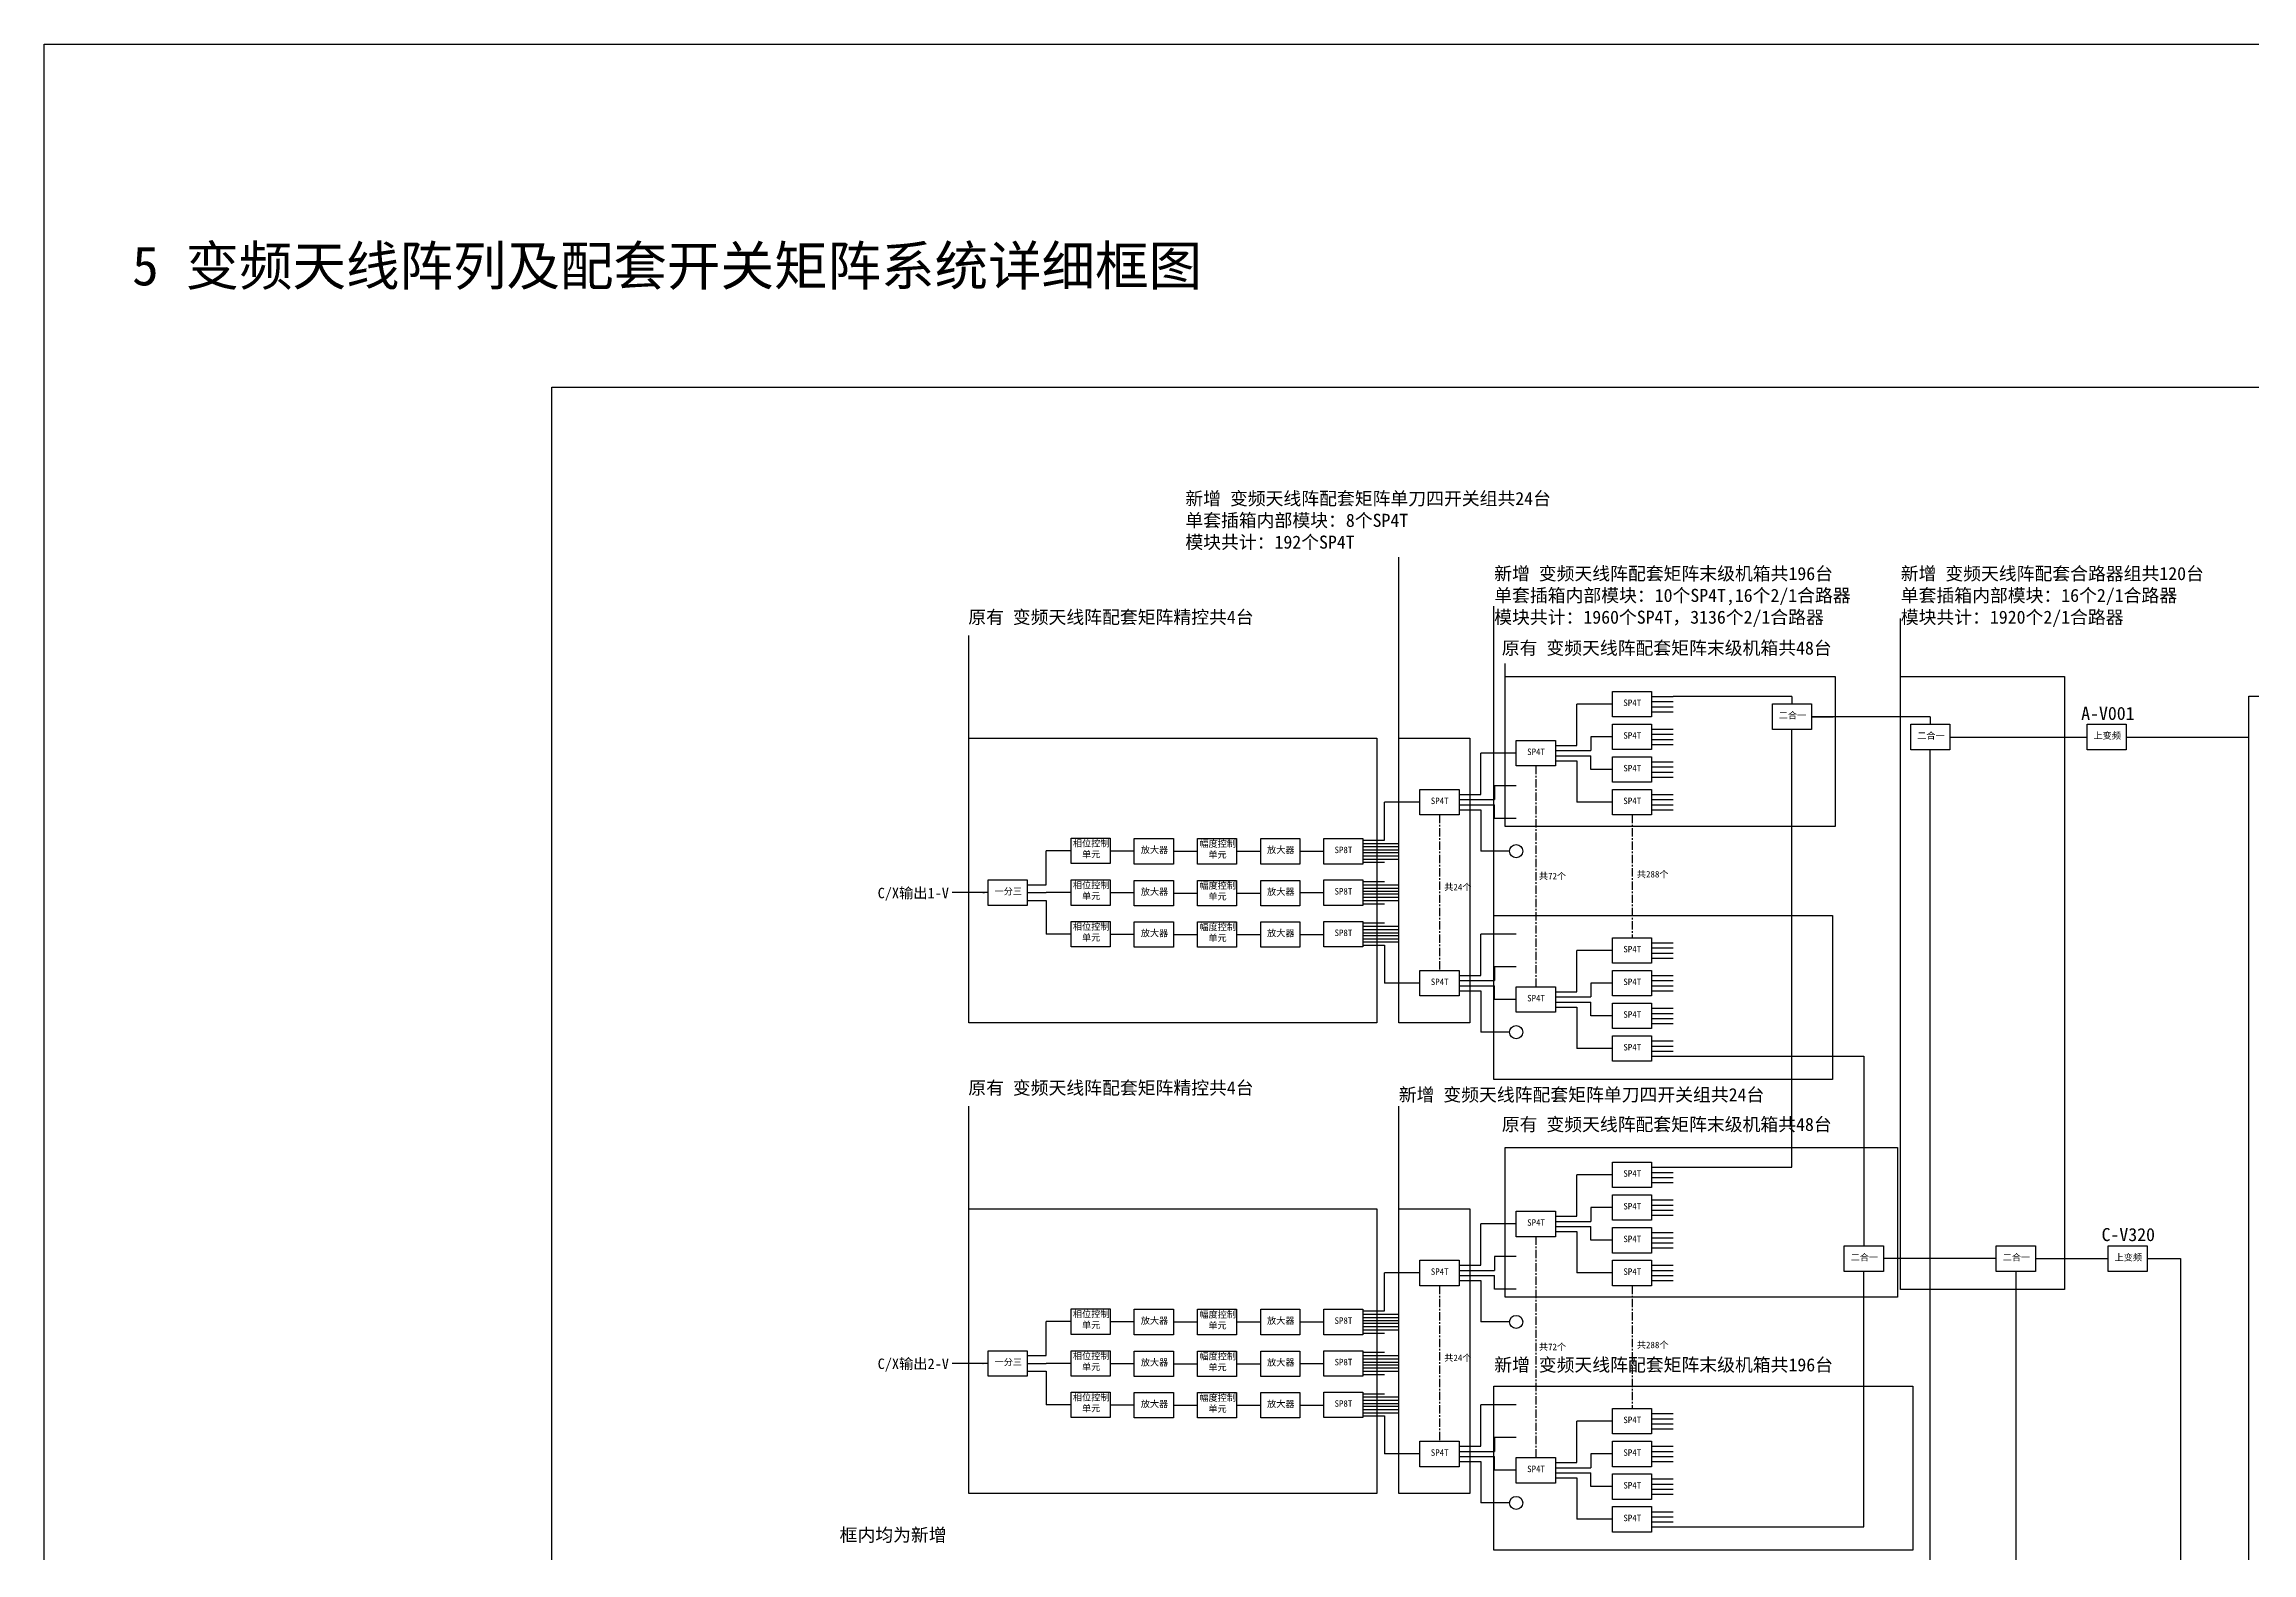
# Model space of a CAD drawing. Header units: millimetres. Extents: x 19126 to 29773, y -13344 to -11046.
# Drawn here: x 19126 to 20814, y -12200 to -11046 of the extents above; entities that cross this region are included whole.
import ezdxf
from ezdxf import colors
from ezdxf.entities.mleader import LeaderData, LeaderLine
from ezdxf.math import Vec2, Vec3

# ---------------------------------------------------------------- set-up
doc = ezdxf.new("R2010")
doc.units = ezdxf.units.MM
doc.linetypes.add('CENTER', pattern=[10.16, 6.35, -1.27, 1.27, -1.27])
for name, color, linetype in [('217-320连线', 2, 'Continuous'), ('中心线', 211, 'CENTER'), ('图层1', 7, 'Continuous'), ('尺寸线', 6, 'Continuous'), ('框线分割', 6, 'Continuous'), ('连线', 7, 'Continuous')]:
    doc.layers.add(name, color=color, linetype=linetype)
doc.styles.get("Standard").update_dxf_attribs({"font": ''})
doc.styles.get('Standard').set_extended_font_data('SimSun')

msp = doc.modelspace()

# ---------------------------------------------------------------- linework, layer by layer
for p, q in [((20718.1, -11576.2), (20811.8, -11576.2)), ((19911.1, -11663.2), (19892, -11663.2)), ((19941.1, -11663.2), (19959.4, -11663.2)), ((19989.4, -11663.5), (20007.7, -11663.5)), ((20037.7, -11663.5), (20056.1, -11663.5)), ((20086.1, -11663.5), (20104.3, -11663.5)), ((19941.1, -11695.2), (19959.4, -11695.2)), ((19989.4, -11695.5), (20007.7, -11695.5)), ((20037.7, -11695.5), (20056.1, -11695.5)), ((19941.1, -11726.9), (19959.4, -11726.9)), ((19989.4, -11727.2), (20007.7, -11727.2)), ((20037.7, -11727.2), (20056.1, -11727.2)), ((20086.1, -11727.2), (20104.3, -11727.2)), ((19911.1, -12023.2), (19892, -12023.2)), ((19941.1, -12023.2), (19959.4, -12023.2)), ((19989.4, -12023.5), (20007.7, -12023.5)), ((20037.7, -12023.5), (20056.1, -12023.5)), ((20086.1, -12023.5), (20104.3, -12023.5)), ((19941.1, -12055.2), (19959.4, -12055.2)), ((19989.4, -12055.5), (20007.7, -12055.5)), ((20037.7, -12055.5), (20056.1, -12055.5)), ((19941.1, -12086.9), (19959.4, -12086.9)), ((19989.4, -12087.2), (20007.7, -12087.2)), ((20037.7, -12087.2), (20056.1, -12087.2)), ((20086.1, -12087.2), (20104.3, -12087.2))]:
    msp.add_line(p, q)
at = {"color": 35}
msp.add_line((20633.7, -11984.9), (20633.7, -12695.1), dxfattribs=at)
msp.add_lwpolyline([(19125.8, -11046.3), (22307.4, -11046.3), (22307.4, -13343.5), (19125.8, -13343.5)], close=True)
at = {"color": 0}
msp.add_lwpolyline([(20811.8, -11544.9), (20865.5, -11544.9), (20865.5, -12764.5), (20811.8, -12764.5)], close=True, dxfattribs=at)
at = {"layer": '217-320连线', "color": 35}
for p, q in [((20355.1, -11820.3), (20517.4, -11820.3)), ((20517.4, -11820.3), (20517.4, -11965.4)), ((20517.4, -12180.3), (20517.4, -11984.9)), ((20618.7, -11975.1), (20532.4, -11975.1)), ((20648.7, -11975.1), (20704.1, -11975.1)), ((20734.1, -11975.1), (20759.5, -11975.1)), ((20759.5, -11975.1), (20759.5, -12692.5)), ((20355.1, -12180.3), (20517.4, -12180.3))]:
    msp.add_line(p, q, dxfattribs=at)
at = {"layer": '217-320连线', "color": 1}
msp.add_lwpolyline([(19514.1, -11308.6), (22127.8, -11308.6), (22127.8, -13156.6), (19514.1, -13156.6)], close=True, dxfattribs=at)
at = {"layer": '中心线'}
for p, q in [((20266.5, -11598.3), (20266.5, -11767.2)), ((20192.9, -11635.8), (20192.9, -11754.7)), ((20340.1, -11635.8), (20340.1, -11729.7)), ((20266.5, -11958.3), (20266.5, -12127.2)), ((20192.9, -11995.8), (20192.9, -12114.7)), ((20340.1, -11995.8), (20340.1, -12089.7))]:
    msp.add_line(p, q, dxfattribs=at)
at = {"layer": '图层1'}
for p, q in [((20355.1, -11545.2), (20371.6, -11545.2)), ((20355.1, -11549.1), (20371.6, -11549.1)), ((20355.1, -11553), (20371.6, -11553)), ((20355.1, -11556.9), (20371.6, -11556.9)), ((20477.4, -11560.7), (20493.9, -11560.7)), ((20355.1, -11570.2), (20371.6, -11570.2)), ((20355.1, -11574.1), (20371.6, -11574.1)), ((20355.1, -11578), (20371.6, -11578)), ((20355.1, -11581.9), (20371.6, -11581.9)), ((20583.2, -11576.2), (20688.1, -11576.2)), ((20281.5, -11582.7), (20298, -11582.7)), ((20281.5, -11586.6), (20308.5, -11586.6)), ((20281.5, -11590.5), (20308.5, -11590.5)), ((20281.5, -11594.4), (20298, -11594.4)), ((20355.1, -11595.2), (20371.6, -11595.2)), ((20355.1, -11599.1), (20371.6, -11599.1)), ((20355.1, -11603), (20371.6, -11603)), ((20355.1, -11606.9), (20371.6, -11606.9)), ((20207.9, -11620.2), (20224.4, -11620.2)), ((20207.9, -11624.1), (20234.9, -11624.1)), ((20207.9, -11628), (20234.9, -11628)), ((20207.9, -11631.9), (20224.4, -11631.9)), ((20355.1, -11620.2), (20371.6, -11620.2)), ((20355.1, -11624.1), (20371.6, -11624.1)), ((20355.1, -11628), (20371.6, -11628)), ((20355.1, -11631.9), (20371.6, -11631.9)), ((20134.3, -11655), (20150.8, -11655)), ((20134.3, -11657.5), (20161.3, -11657.5)), ((20134.3, -11660), (20161.3, -11660)), ((20134.3, -11662.5), (20161.3, -11662.5)), ((20134.3, -11664.5), (20161.3, -11664.5)), ((20134.3, -11667), (20161.3, -11667)), ((20134.3, -11669.5), (20161.3, -11669.5)), ((20134.3, -11672), (20150.8, -11672)), ((19877.6, -11689.2), (19892, -11689.2)), ((19877.6, -11695.2), (19892, -11695.2)), ((20134.3, -11686.7), (20150.8, -11686.7)), ((20134.3, -11689.2), (20161.3, -11689.2)), ((20134.3, -11691.7), (20161.3, -11691.7)), ((20134.3, -11694.2), (20161.3, -11694.2)), ((20134.3, -11696.2), (20161.3, -11696.2)), ((20134.3, -11698.7), (20161.3, -11698.7)), ((19877.6, -11701.2), (19892, -11701.2)), ((20134.3, -11701.2), (20161.3, -11701.2)), ((20134.3, -11703.7), (20150.8, -11703.7)), ((20134.3, -11718.4), (20150.8, -11718.4)), ((20134.3, -11720.9), (20161.3, -11720.9)), ((20134.3, -11723.4), (20161.3, -11723.4)), ((20134.3, -11725.9), (20161.3, -11725.9)), ((20134.3, -11727.9), (20161.3, -11727.9)), ((20134.3, -11730.4), (20161.3, -11730.4)), ((20134.3, -11732.9), (20161.3, -11732.9)), ((20355.1, -11733.6), (20371.6, -11733.6)), ((20134.3, -11735.4), (20150.8, -11735.4)), ((20355.1, -11737.5), (20371.6, -11737.5)), ((20355.1, -11741.4), (20371.6, -11741.4)), ((20355.1, -11745.3), (20371.6, -11745.3)), ((20207.9, -11758.6), (20224.4, -11758.6)), ((20207.9, -11762.5), (20234.9, -11762.5)), ((20207.9, -11766.4), (20234.9, -11766.4)), ((20355.1, -11758.6), (20371.6, -11758.6)), ((20355.1, -11762.5), (20371.6, -11762.5)), ((20355.1, -11766.4), (20371.6, -11766.4)), ((20207.9, -11770.3), (20224.4, -11770.3)), ((20281.5, -11771.1), (20298, -11771.1)), ((20281.5, -11775), (20308.5, -11775)), ((20281.5, -11778.9), (20308.5, -11778.9)), ((20281.5, -11782.8), (20298, -11782.8)), ((20355.1, -11770.3), (20371.6, -11770.3)), ((20355.1, -11783.6), (20371.6, -11783.6)), ((20355.1, -11787.5), (20371.6, -11787.5)), ((20355.1, -11791.4), (20371.6, -11791.4)), ((20355.1, -11795.3), (20371.6, -11795.3)), ((20355.1, -11808.6), (20371.6, -11808.6)), ((20355.1, -11812.5), (20371.6, -11812.5)), ((20355.1, -11816.4), (20371.6, -11816.4)), ((20355.1, -11905.2), (20371.6, -11905.2)), ((20355.1, -11909.1), (20371.6, -11909.1)), ((20355.1, -11913), (20371.6, -11913)), ((20355.1, -11916.9), (20371.6, -11916.9)), ((20355.1, -11930.2), (20371.6, -11930.2)), ((20355.1, -11934.1), (20371.6, -11934.1)), ((20281.5, -11942.7), (20298, -11942.7)), ((20281.5, -11946.6), (20308.5, -11946.6)), ((20281.5, -11950.5), (20308.5, -11950.5)), ((20355.1, -11938), (20371.6, -11938)), ((20355.1, -11941.9), (20371.6, -11941.9)), ((20281.5, -11954.4), (20298, -11954.4)), ((20355.1, -11955.2), (20371.6, -11955.2)), ((20355.1, -11959.1), (20371.6, -11959.1)), ((20355.1, -11963), (20371.6, -11963)), ((20355.1, -11966.9), (20371.6, -11966.9)), ((20207.9, -11980.2), (20224.4, -11980.2)), ((20207.9, -11984.1), (20234.9, -11984.1)), ((20355.1, -11980.2), (20371.6, -11980.2)), ((20355.1, -11984.1), (20371.6, -11984.1)), ((20207.9, -11988), (20234.9, -11988)), ((20207.9, -11991.9), (20224.4, -11991.9)), ((20355.1, -11988), (20371.6, -11988)), ((20355.1, -11991.9), (20371.6, -11991.9)), ((20134.3, -12015), (20150.8, -12015)), ((20134.3, -12017.5), (20161.3, -12017.5)), ((20134.3, -12020), (20161.3, -12020)), ((20134.3, -12022.5), (20161.3, -12022.5)), ((20134.3, -12024.5), (20161.3, -12024.5)), ((20134.3, -12027), (20161.3, -12027)), ((20134.3, -12029.5), (20161.3, -12029.5)), ((20134.3, -12032), (20150.8, -12032)), ((19877.6, -12049.2), (19892, -12049.2)), ((20134.3, -12046.7), (20150.8, -12046.7)), ((20134.3, -12049.2), (20161.3, -12049.2)), ((20134.3, -12051.7), (20161.3, -12051.7)), ((20134.3, -12054.2), (20161.3, -12054.2)), ((19877.6, -12055.2), (19892, -12055.2)), ((19877.6, -12061.2), (19892, -12061.2)), ((20134.3, -12056.2), (20161.3, -12056.2)), ((20134.3, -12058.7), (20161.3, -12058.7)), ((20134.3, -12061.2), (20161.3, -12061.2)), ((20134.3, -12063.7), (20150.8, -12063.7)), ((20134.3, -12078.4), (20150.8, -12078.4)), ((20134.3, -12080.9), (20161.3, -12080.9)), ((20134.3, -12083.4), (20161.3, -12083.4)), ((20134.3, -12085.9), (20161.3, -12085.9)), ((20134.3, -12087.9), (20161.3, -12087.9)), ((20134.3, -12090.4), (20161.3, -12090.4)), ((20134.3, -12092.9), (20161.3, -12092.9)), ((20134.3, -12095.4), (20150.8, -12095.4)), ((20355.1, -12093.6), (20371.6, -12093.6)), ((20355.1, -12097.5), (20371.6, -12097.5)), ((20355.1, -12101.4), (20371.6, -12101.4)), ((20355.1, -12105.3), (20371.6, -12105.3)), ((20207.9, -12118.6), (20224.4, -12118.6)), ((20355.1, -12118.6), (20371.6, -12118.6)), ((20207.9, -12122.5), (20234.9, -12122.5)), ((20207.9, -12126.4), (20234.9, -12126.4)), ((20207.9, -12130.3), (20224.4, -12130.3)), ((20281.5, -12131.1), (20298, -12131.1)), ((20281.5, -12135), (20308.5, -12135)), ((20281.5, -12138.9), (20308.5, -12138.9)), ((20355.1, -12122.5), (20371.6, -12122.5)), ((20355.1, -12126.4), (20371.6, -12126.4)), ((20355.1, -12130.3), (20371.6, -12130.3)), ((20281.5, -12142.8), (20298, -12142.8)), ((20355.1, -12143.6), (20371.6, -12143.6)), ((20355.1, -12147.5), (20371.6, -12147.5)), ((20355.1, -12151.4), (20371.6, -12151.4)), ((20355.1, -12155.3), (20371.6, -12155.3)), ((20355.1, -12168.6), (20371.6, -12168.6)), ((20355.1, -12172.5), (20371.6, -12172.5)), ((20355.1, -12176.4), (20371.6, -12176.4))]:
    msp.add_line(p, q, dxfattribs=at)
for points in [[(20325.1, -11541.3), (20355.1, -11541.3), (20355.1, -11560.8), (20325.1, -11560.8)], [(20447.4, -11550.9), (20477.4, -11550.9), (20477.4, -11570.4), (20447.4, -11570.4)], [(20251.5, -11578.8), (20281.5, -11578.8), (20281.5, -11598.3), (20251.5, -11598.3)], [(20325.1, -11566.3), (20355.1, -11566.3), (20355.1, -11585.8), (20325.1, -11585.8)], [(20553.2, -11566.4), (20583.2, -11566.4), (20583.2, -11585.9), (20553.2, -11585.9)], [(20688.1, -11566.4), (20718.1, -11566.4), (20718.1, -11585.9), (20688.1, -11585.9)], [(20325.1, -11591.3), (20355.1, -11591.3), (20355.1, -11610.8), (20325.1, -11610.8)], [(20177.9, -11616.3), (20207.9, -11616.3), (20207.9, -11635.8), (20177.9, -11635.8)], [(20325.1, -11616.3), (20355.1, -11616.3), (20355.1, -11635.8), (20325.1, -11635.8)], [(19911.1, -11653.5), (19941.1, -11653.5), (19941.1, -11673), (19911.1, -11673)], [(19959.4, -11653.8), (19989.4, -11653.8), (19989.4, -11673.3), (19959.4, -11673.3)], [(20007.7, -11653.8), (20037.7, -11653.8), (20037.7, -11673.3), (20007.7, -11673.3)], [(20056.1, -11653.8), (20086.1, -11653.8), (20086.1, -11673.3), (20056.1, -11673.3)], [(20104.3, -11653.8), (20134.3, -11653.8), (20134.3, -11673.3), (20104.3, -11673.3)], [(19847.6, -11685.5), (19877.6, -11685.5), (19877.6, -11705), (19847.6, -11705)], [(19911.1, -11685.5), (19941.1, -11685.5), (19941.1, -11705), (19911.1, -11705)], [(19959.4, -11685.8), (19989.4, -11685.8), (19989.4, -11705.2), (19959.4, -11705.2)], [(20007.7, -11685.8), (20037.7, -11685.8), (20037.7, -11705.2), (20007.7, -11705.2)], [(20056.1, -11685.8), (20086.1, -11685.8), (20086.1, -11705.2), (20056.1, -11705.2)], [(20104.3, -11685.5), (20134.3, -11685.5), (20134.3, -11705), (20104.3, -11705)], [(19911.1, -11717.2), (19941.1, -11717.2), (19941.1, -11736.7), (19911.1, -11736.7)], [(19959.4, -11717.5), (19989.4, -11717.5), (19989.4, -11736.9), (19959.4, -11736.9)], [(20007.7, -11717.5), (20037.7, -11717.5), (20037.7, -11736.9), (20007.7, -11736.9)], [(20056.1, -11717.5), (20086.1, -11717.5), (20086.1, -11736.9), (20056.1, -11736.9)], [(20104.3, -11717.2), (20134.3, -11717.2), (20134.3, -11736.7), (20104.3, -11736.7)], [(20325.1, -11729.7), (20355.1, -11729.7), (20355.1, -11749.2), (20325.1, -11749.2)], [(20177.9, -11754.7), (20207.9, -11754.7), (20207.9, -11774.2), (20177.9, -11774.2)], [(20251.5, -11767.2), (20281.5, -11767.2), (20281.5, -11786.7), (20251.5, -11786.7)], [(20325.1, -11754.7), (20355.1, -11754.7), (20355.1, -11774.2), (20325.1, -11774.2)], [(20325.1, -11779.7), (20355.1, -11779.7), (20355.1, -11799.2), (20325.1, -11799.2)], [(20325.1, -11804.7), (20355.1, -11804.7), (20355.1, -11824.2), (20325.1, -11824.2)], [(20325.1, -11901.3), (20355.1, -11901.3), (20355.1, -11920.8), (20325.1, -11920.8)], [(20325.1, -11926.3), (20355.1, -11926.3), (20355.1, -11945.8), (20325.1, -11945.8)], [(20251.5, -11938.8), (20281.5, -11938.8), (20281.5, -11958.3), (20251.5, -11958.3)], [(20325.1, -11951.3), (20355.1, -11951.3), (20355.1, -11970.8), (20325.1, -11970.8)], [(20502.4, -11965.4), (20532.4, -11965.4), (20532.4, -11984.9), (20502.4, -11984.9)], [(20618.7, -11965.4), (20648.7, -11965.4), (20648.7, -11984.9), (20618.7, -11984.9)], [(20704.1, -11965.4), (20734.1, -11965.4), (20734.1, -11984.9), (20704.1, -11984.9)], [(20177.9, -11976.3), (20207.9, -11976.3), (20207.9, -11995.8), (20177.9, -11995.8)], [(20325.1, -11976.3), (20355.1, -11976.3), (20355.1, -11995.8), (20325.1, -11995.8)], [(19911.1, -12013.5), (19941.1, -12013.5), (19941.1, -12033), (19911.1, -12033)], [(19959.4, -12013.8), (19989.4, -12013.8), (19989.4, -12033.3), (19959.4, -12033.3)], [(20007.7, -12013.8), (20037.7, -12013.8), (20037.7, -12033.3), (20007.7, -12033.3)], [(20056.1, -12013.8), (20086.1, -12013.8), (20086.1, -12033.3), (20056.1, -12033.3)], [(20104.3, -12013.8), (20134.3, -12013.8), (20134.3, -12033.3), (20104.3, -12033.3)], [(19847.6, -12045.5), (19877.6, -12045.5), (19877.6, -12065), (19847.6, -12065)], [(19911.1, -12045.5), (19941.1, -12045.5), (19941.1, -12065), (19911.1, -12065)], [(19959.4, -12045.8), (19989.4, -12045.8), (19989.4, -12065.2), (19959.4, -12065.2)], [(20007.7, -12045.8), (20037.7, -12045.8), (20037.7, -12065.2), (20007.7, -12065.2)], [(20056.1, -12045.8), (20086.1, -12045.8), (20086.1, -12065.2), (20056.1, -12065.2)], [(20104.3, -12045.5), (20134.3, -12045.5), (20134.3, -12065), (20104.3, -12065)], [(19911.1, -12077.2), (19941.1, -12077.2), (19941.1, -12096.7), (19911.1, -12096.7)], [(19959.4, -12077.5), (19989.4, -12077.5), (19989.4, -12096.9), (19959.4, -12096.9)], [(20007.7, -12077.5), (20037.7, -12077.5), (20037.7, -12096.9), (20007.7, -12096.9)], [(20056.1, -12077.5), (20086.1, -12077.5), (20086.1, -12096.9), (20056.1, -12096.9)], [(20104.3, -12077.2), (20134.3, -12077.2), (20134.3, -12096.7), (20104.3, -12096.7)], [(20325.1, -12089.7), (20355.1, -12089.7), (20355.1, -12109.2), (20325.1, -12109.2)], [(20177.9, -12114.7), (20207.9, -12114.7), (20207.9, -12134.2), (20177.9, -12134.2)], [(20325.1, -12114.7), (20355.1, -12114.7), (20355.1, -12134.2), (20325.1, -12134.2)], [(20251.5, -12127.2), (20281.5, -12127.2), (20281.5, -12146.7), (20251.5, -12146.7)], [(20325.1, -12139.7), (20355.1, -12139.7), (20355.1, -12159.2), (20325.1, -12159.2)], [(20325.1, -12164.7), (20355.1, -12164.7), (20355.1, -12184.2), (20325.1, -12184.2)]]:
    msp.add_lwpolyline(points, close=True, dxfattribs=at)
at = {"layer": '框线分割', "color": 1}
for p, q in [((20161.7, -11577.1), (20161.7, -11438.7)), ((20234.5, -11712.7), (20234.5, -11476.2)), ((20545.4, -11530), (20545.4, -11485.6)), ((20161.7, -11937.1), (20161.7, -11858.5))]:
    msp.add_line(p, q, dxfattribs=at)
at = {"layer": '框线分割', "color": 3}
for p, q in [((19832.9, -11577.1), (19832.9, -11498.5)), ((20243, -11551.4), (20243, -11519.9)), ((19832.9, -11937.1), (19832.9, -11858.5))]:
    msp.add_line(p, q, dxfattribs=at)
for points in [[(20243, -11530), (20495.4, -11530), (20495.4, -11644.5), (20243, -11644.5)], [(19832.9, -11577.1), (20144.9, -11577.1), (20144.9, -11794.7), (19832.9, -11794.7)], [(20243, -11890), (20543, -11890), (20543, -12004.5), (20243, -12004.5)], [(19832.9, -11937.1), (20144.9, -11937.1), (20144.9, -12154.7), (19832.9, -12154.7)]]:
    msp.add_lwpolyline(points, close=True, dxfattribs=at)
at = {"layer": '框线分割', "color": 1}
for points in [[(20545.4, -11530), (20670.9, -11530), (20670.9, -11998.7), (20545.4, -11998.7)], [(20161.7, -11577.1), (20216.1, -11577.1), (20216.1, -11794.7), (20161.7, -11794.7)], [(20234.5, -11712.7), (20493.3, -11712.7), (20493.3, -11838), (20234.5, -11838)], [(20161.7, -11937.1), (20216.1, -11937.1), (20216.1, -12154.7), (20161.7, -12154.7)], [(20234.5, -12072.7), (20554.8, -12072.7), (20554.8, -12198), (20234.5, -12198)]]:
    msp.add_lwpolyline(points, close=True, dxfattribs=at)
at = {"layer": '连线'}
for p, q in [((20462.4, -11545.2), (20371.6, -11545.2)), ((20462.4, -11545.2), (20462.4, -11550.9)), ((20325.1, -11551), (20298, -11551)), ((20298, -11582.7), (20298, -11551)), ((20568.2, -11560.7), (20477.4, -11560.7)), ((20568.2, -11560.7), (20568.2, -11566.4)), ((20325.1, -11576), (20308.5, -11576)), ((20308.5, -11576), (20308.5, -11586.6)), ((20462.4, -11905.2), (20462.4, -11570.4)), ((20251.5, -11588.5), (20224.4, -11588.5)), ((20224.4, -11620.2), (20224.4, -11588.5)), ((20298, -11594.4), (20298, -11626)), ((20308.5, -11601), (20308.5, -11590.5)), ((20568.2, -12280.7), (20568.2, -11585.9)), ((20251.5, -11613.5), (20234.9, -11613.5)), ((20234.9, -11613.5), (20234.9, -11624.1)), ((20325.1, -11601), (20308.5, -11601)), ((20177.9, -11626), (20150.8, -11626)), ((20150.8, -11655), (20150.8, -11626)), ((20224.4, -11631.9), (20224.4, -11663.5)), ((20234.9, -11638.5), (20234.9, -11628)), ((20325.1, -11626), (20298, -11626)), ((20251.5, -11638.5), (20234.9, -11638.5)), ((19892, -11689.2), (19892, -11663.2)), ((20246.5, -11663.5), (20224.4, -11663.5)), ((19847.6, -11695.2), (19820.5, -11695.2)), ((19911.1, -11695.2), (19892, -11695.2)), ((20086.1, -11695.2), (20104.3, -11695.2)), ((19892, -11701.2), (19892, -11726.9)), ((19911.1, -11726.9), (19892, -11726.9)), ((20251.5, -11726.9), (20224.4, -11726.9)), ((20224.4, -11758.6), (20224.4, -11726.9)), ((20150.8, -11735.4), (20150.8, -11764.4)), ((20325.1, -11739.4), (20298, -11739.4)), ((20298, -11771.1), (20298, -11739.4)), ((20177.9, -11764.4), (20150.8, -11764.4)), ((20251.5, -11751.9), (20234.9, -11751.9)), ((20234.9, -11751.9), (20234.9, -11762.5)), ((20234.9, -11776.9), (20234.9, -11766.4)), ((20325.1, -11764.4), (20308.5, -11764.4)), ((20308.5, -11764.4), (20308.5, -11775)), ((20224.4, -11770.3), (20224.4, -11801.9)), ((20251.5, -11776.9), (20234.9, -11776.9)), ((20298, -11782.8), (20298, -11814.4)), ((20308.5, -11789.4), (20308.5, -11778.9)), ((20325.1, -11789.4), (20308.5, -11789.4)), ((20246.5, -11801.9), (20224.4, -11801.9)), ((20325.1, -11814.4), (20298, -11814.4)), ((20325.1, -11911), (20298, -11911)), ((20298, -11942.7), (20298, -11911)), ((20371.6, -11905.2), (20462.4, -11905.2)), ((20325.1, -11936), (20308.5, -11936)), ((20308.5, -11936), (20308.5, -11946.6)), ((20251.5, -11948.5), (20224.4, -11948.5)), ((20224.4, -11980.2), (20224.4, -11948.5)), ((20308.5, -11961), (20308.5, -11950.5)), ((20298, -11954.4), (20298, -11986)), ((20325.1, -11961), (20308.5, -11961)), ((20517.4, -11959.6), (20517.4, -11965.4)), ((20177.9, -11986), (20150.8, -11986)), ((20150.8, -12015), (20150.8, -11986)), ((20251.5, -11973.5), (20234.9, -11973.5)), ((20234.9, -11973.5), (20234.9, -11984.1)), ((20325.1, -11986), (20298, -11986)), ((20224.4, -11991.9), (20224.4, -12023.5)), ((20234.9, -11998.5), (20234.9, -11988)), ((20251.5, -11998.5), (20234.9, -11998.5)), ((19892, -12049.2), (19892, -12023.2)), ((19892, -12049.2), (19892, -12023.5)), ((20246.5, -12023.5), (20224.4, -12023.5)), ((19847.6, -12055.2), (19820.5, -12055.2)), ((19911.1, -12055.2), (19892, -12055.2)), ((19892, -12061.2), (19892, -12086.9)), ((19892, -12061.2), (19892, -12086.9)), ((20086.1, -12055.2), (20104.3, -12055.2)), ((19911.1, -12086.9), (19892, -12086.9)), ((20251.5, -12086.9), (20224.4, -12086.9)), ((20224.4, -12118.6), (20224.4, -12086.9)), ((20150.8, -12095.4), (20150.8, -12124.4)), ((20325.1, -12099.4), (20298, -12099.4)), ((20298, -12131.1), (20298, -12099.4)), ((20251.5, -12111.9), (20234.9, -12111.9)), ((20234.9, -12111.9), (20234.9, -12122.5)), ((20177.9, -12124.4), (20150.8, -12124.4)), ((20224.4, -12130.3), (20224.4, -12161.9)), ((20234.9, -12136.9), (20234.9, -12126.4)), ((20251.5, -12136.9), (20234.9, -12136.9)), ((20325.1, -12124.4), (20308.5, -12124.4)), ((20308.5, -12124.4), (20308.5, -12135)), ((20308.5, -12149.4), (20308.5, -12138.9)), ((20298, -12142.8), (20298, -12174.4)), ((20325.1, -12149.4), (20308.5, -12149.4)), ((20246.5, -12161.9), (20224.4, -12161.9)), ((20325.1, -12174.4), (20298, -12174.4))]:
    msp.add_line(p, q, dxfattribs=at)
for centre in [(20251.5, -11663.5), (20251.5, -11801.9), (20251.5, -12023.5), (20251.5, -12161.9)]:
    msp.add_circle(centre, 5, dxfattribs=at)

# ---------------------------------------------------------------- texts
at = {"insert": (19193, -11200.8), "char_height": 30, "attachment_point": 1}
msp.add_mtext_dynamic_manual_height_columns('{\\fFangSong|b1|i0|c134|p49;5 变频天线阵列及配套开关矩阵系统详细框图}', width=1230.671, gutter_width=12.5, heights=[0], dxfattribs=at)
at = {"layer": '图层1', "color": 6, "char_height": 8, "attachment_point": 1}
for s, insert in [('C/X输出1-V', (19763.2, -11691.5)), ('C/X输出2-V', (19763.2, -12051.5))]:
    msp.add_mtext_dynamic_manual_height_columns(s, width=56.297, gutter_width=12.5, heights=[0], dxfattribs=dict(at, insert=insert))
at = {"layer": '尺寸线', "attachment_point": 1}
for s, width, insert, char_height in [('\\pi14.895;SP4T', 43.457, (20318.6, -11547.5), 5), ('二合一', 43.457, (20452.3, -11557.1), 5), ('A-V001', 18.8, (20683.6, -11553.1), 10), ('\\pi14.895;SP4T', 43.457, (20318.6, -11572.5), 5), ('二合一', 43.457, (20558.2, -11572.6), 5), ('上变频', 43.457, (20693, -11572.6), 5), ('\\pi14.895;SP4T', 43.457, (20245, -11585), 5), ('\\pi14.895;SP4T', 43.457, (20318.6, -11597.5), 5), ('\\pi14.895;SP4T', 43.457, (20171.3, -11622.5), 5), ('\\pi14.895;SP4T', 43.457, (20318.6, -11622.5), 5), ('\\pi1.3904;相位控制\\P\\pi8.3765;单元', 30.336, (19911.1, -11655), 5), ('放大器', 43.457, (19964.4, -11660), 5), ('\\pi1.5293;幅度控制\\P\\pi8.3765;单元', 30.336, (20007.7, -11655.3), 5), ('放大器', 43.457, (20061, -11660), 5), ('\\pi14.895;SP8T', 43.457, (20097.7, -11660), 5), ('共72个', 35.307, (20268.9, -11680.1), 5), ('共288个', 51.979, (20343.8, -11678.6), 5), ('一分三', 43.457, (19852.6, -11691.7), 5), ('\\pi1.3904;相位控制\\P\\pi8.3765;单元', 30.336, (19911.1, -11687), 5), ('放大器', 43.457, (19964.4, -11692), 5), ('\\pi1.5293;幅度控制\\P\\pi8.3765;单元', 30.336, (20007.7, -11687.3), 5), ('放大器', 43.457, (20061, -11692), 5), ('\\pi14.895;SP8T', 43.457, (20097.7, -11691.7), 5), ('共24个', 38.511, (20196.5, -11688.5), 5), ('\\pi1.3904;相位控制\\P\\pi8.3765;单元', 30.336, (19911.1, -11718.7), 5), ('放大器', 43.457, (19964.4, -11723.7), 5), ('\\pi1.5293;幅度控制\\P\\pi8.3765;单元', 30.336, (20007.7, -11719), 5), ('放大器', 43.457, (20061, -11723.7), 5), ('\\pi14.895;SP8T', 43.457, (20097.7, -11723.4), 5), ('\\pi14.895;SP4T', 43.457, (20318.6, -11735.9), 5), ('\\pi14.895;SP4T', 43.457, (20171.3, -11760.9), 5), ('\\pi14.895;SP4T', 43.457, (20318.6, -11760.9), 5), ('\\pi14.895;SP4T', 43.457, (20245, -11773.4), 5), ('\\pi14.895;SP4T', 43.457, (20318.6, -11785.9), 5), ('\\pi14.895;SP4T', 43.457, (20318.6, -11810.9), 5), ('\\pi14.895;SP4T', 43.457, (20318.6, -11907.5), 5), ('\\pi14.895;SP4T', 43.457, (20318.6, -11932.5), 5), ('\\pi14.895;SP4T', 43.457, (20245, -11945), 5), ('C-V320', 18.8, (20699.2, -11951.7), 10), ('\\pi14.895;SP4T', 43.457, (20318.6, -11957.5), 5), ('\\pi14.895;SP4T', 43.457, (20171.3, -11982.5), 5), ('\\pi14.895;SP4T', 43.457, (20318.6, -11982.5), 5), ('二合一', 43.457, (20507.3, -11971.6), 5), ('二合一', 43.457, (20623.6, -11971.6), 5), ('上变频', 43.457, (20709.1, -11971.6), 5), ('\\pi1.3904;相位控制\\P\\pi8.3765;单元', 30.336, (19911.1, -12015), 5), ('放大器', 43.457, (19964.4, -12020), 5), ('\\pi1.5293;幅度控制\\P\\pi8.3765;单元', 30.336, (20007.7, -12015.3), 5), ('放大器', 43.457, (20061, -12020), 5), ('\\pi14.895;SP8T', 43.457, (20097.7, -12020), 5), ('共288个', 51.979, (20343.8, -12038.6), 5), ('一分三', 43.457, (19852.6, -12051.7), 5), ('\\pi1.3904;相位控制\\P\\pi8.3765;单元', 30.336, (19911.1, -12047), 5), ('放大器', 43.457, (19964.4, -12052), 5), ('\\pi1.5293;幅度控制\\P\\pi8.3765;单元', 30.336, (20007.7, -12047.3), 5), ('放大器', 43.457, (20061, -12052), 5), ('\\pi14.895;SP8T', 43.457, (20097.7, -12051.7), 5), ('共24个', 38.511, (20196.5, -12048.5), 5), ('共72个', 35.307, (20268.9, -12040.1), 5), ('\\pi1.3904;相位控制\\P\\pi8.3765;单元', 30.336, (19911.1, -12078.7), 5), ('放大器', 43.457, (19964.4, -12083.7), 5), ('\\pi1.5293;幅度控制\\P\\pi8.3765;单元', 30.336, (20007.7, -12079), 5), ('放大器', 43.457, (20061, -12083.7), 5), ('\\pi14.895;SP8T', 43.457, (20097.7, -12083.4), 5), ('\\pi14.895;SP4T', 43.457, (20318.6, -12095.9), 5), ('\\pi14.895;SP4T', 43.457, (20171.3, -12120.9), 5), ('\\pi14.895;SP4T', 43.457, (20318.6, -12120.9), 5), ('\\pi14.895;SP4T', 43.457, (20245, -12133.4), 5), ('\\pi14.895;SP4T', 43.457, (20318.6, -12145.9), 5), ('\\pi14.895;SP4T', 43.457, (20318.6, -12170.9), 5)]:
    msp.add_mtext_dynamic_manual_height_columns(s, width=width, gutter_width=12.5, heights=[0], dxfattribs=dict(at, insert=insert, char_height=char_height))
at = {"layer": '框线分割', "color": 1, "char_height": 10, "attachment_point": 1}
for s, width, insert in [('新增 变频天线阵配套矩阵单刀四开关组共24台\\P单套插箱内部模块：8个SP4T\\P模块共计：192个SP4T', 315.476, (19998.5, -11388.8)), ('新增 变频天线阵配套矩阵末级机箱共196台\\P单套插箱内部模块：10个SP4T,16个2/1合路器\\P模块共计：1960个SP4T，3136个2/1合路器', 377.822, (20234.7, -11446.2)), ('新增 变频天线阵配套合路器组共120台\\P单套插箱内部模块：16个2/1合路器\\P模块共计：1920个2/1合路器', 377.822, (20545.6, -11446.2)), ('新增 变频天线阵配套矩阵单刀四开关组共24台', 355.751, (20161.7, -11844.7)), ('新增 变频天线阵配套矩阵末级机箱共196台', 377.822, (20234.7, -12051.3)), ('框内均为新增', 167.859, (19734.1, -12181.4))]:
    msp.add_mtext_dynamic_manual_height_columns(s, width=width, gutter_width=12.5, heights=[0], dxfattribs=dict(at, insert=insert))
at = {"layer": '框线分割', "color": 3, "char_height": 10, "attachment_point": 1}
for s, width, insert in [('原有 变频天线阵配套矩阵精控共4台', 250.404, (19832.5, -11479.5)), ('原有 变频天线阵配套矩阵末级机箱共48台', 304.915, (20240.5, -11503.1)), ('原有 变频天线阵配套矩阵精控共4台', 250.404, (19832.5, -11839.5)), ('原有 变频天线阵配套矩阵末级机箱共48台', 254.35, (20240.5, -11867.4))]:
    msp.add_mtext_dynamic_manual_height_columns(s, width=width, gutter_width=12.5, heights=[0], dxfattribs=dict(at, insert=insert))

# ---------------------------------------------------------------- leaders
at = {"layer": '连线'}
ml = msp.add_multileader_mtext('Standard', dxfattribs=at)
ml.set_content('', color=256)
ml.set_leader_properties()
ml.build(insert=Vec2(0, 0))
ml.multileader.update_dxf_attribs({"dogleg_length": 0.36})
ctx = ml.context
ctx.base_point, ctx.plane_origin = Vec3(19816.2, -11695.2), Vec3(19802.2, -11693.2)
ctx.text_align_type = 2
notes = []
notes.append((ctx, [(1, (1, 1, 0), (19820.5, -11695.2), (-1, 0), 0.36, [(0, [(19847.6, -11695.2)], 0, [])])]))
ctx.mtext.insert, ctx.mtext.alignment, ctx.mtext.flow_direction = Vec3(19818.2, -11693.2), 3, 5
ml = msp.add_multileader_mtext('Standard', dxfattribs=at)
ml.set_content('', color=256)
ml.set_leader_properties()
ml.build(insert=Vec2(0, 0))
ml.multileader.update_dxf_attribs({"dogleg_length": 0.36})
ctx = ml.context
ctx.base_point, ctx.plane_origin = Vec3(19816.2, -12055.2), Vec3(19802.2, -12053.2)
ctx.text_align_type = 2
notes.append((ctx, [(1, (1, 1, 0), (19820.5, -12055.2), (-1, 0), 0.36, [(0, [(19847.6, -12055.2)], 0, [])])]))
ctx.mtext.insert, ctx.mtext.alignment, ctx.mtext.flow_direction = Vec3(19818.2, -12053.2), 3, 5
for ctx, leaders in notes:
    for number, flags, end, landing, length, lines in leaders:
        leader = LeaderData()
        leader.index, (leader.has_last_leader_line, leader.has_dogleg_vector, leader.attachment_direction) = number, flags
        leader.last_leader_point, leader.dogleg_vector, leader.dogleg_length = Vec3(end), Vec3(landing), length
        for number, points, colour, breaks in lines:
            line = LeaderLine()
            line.index, line.vertices, line.color, line.breaks = number, Vec3.list(points), colors.encode_raw_color(colour), breaks
            leader.lines.append(line)
        ctx.leaders.append(leader)

doc.saveas('drawing.dxf')
